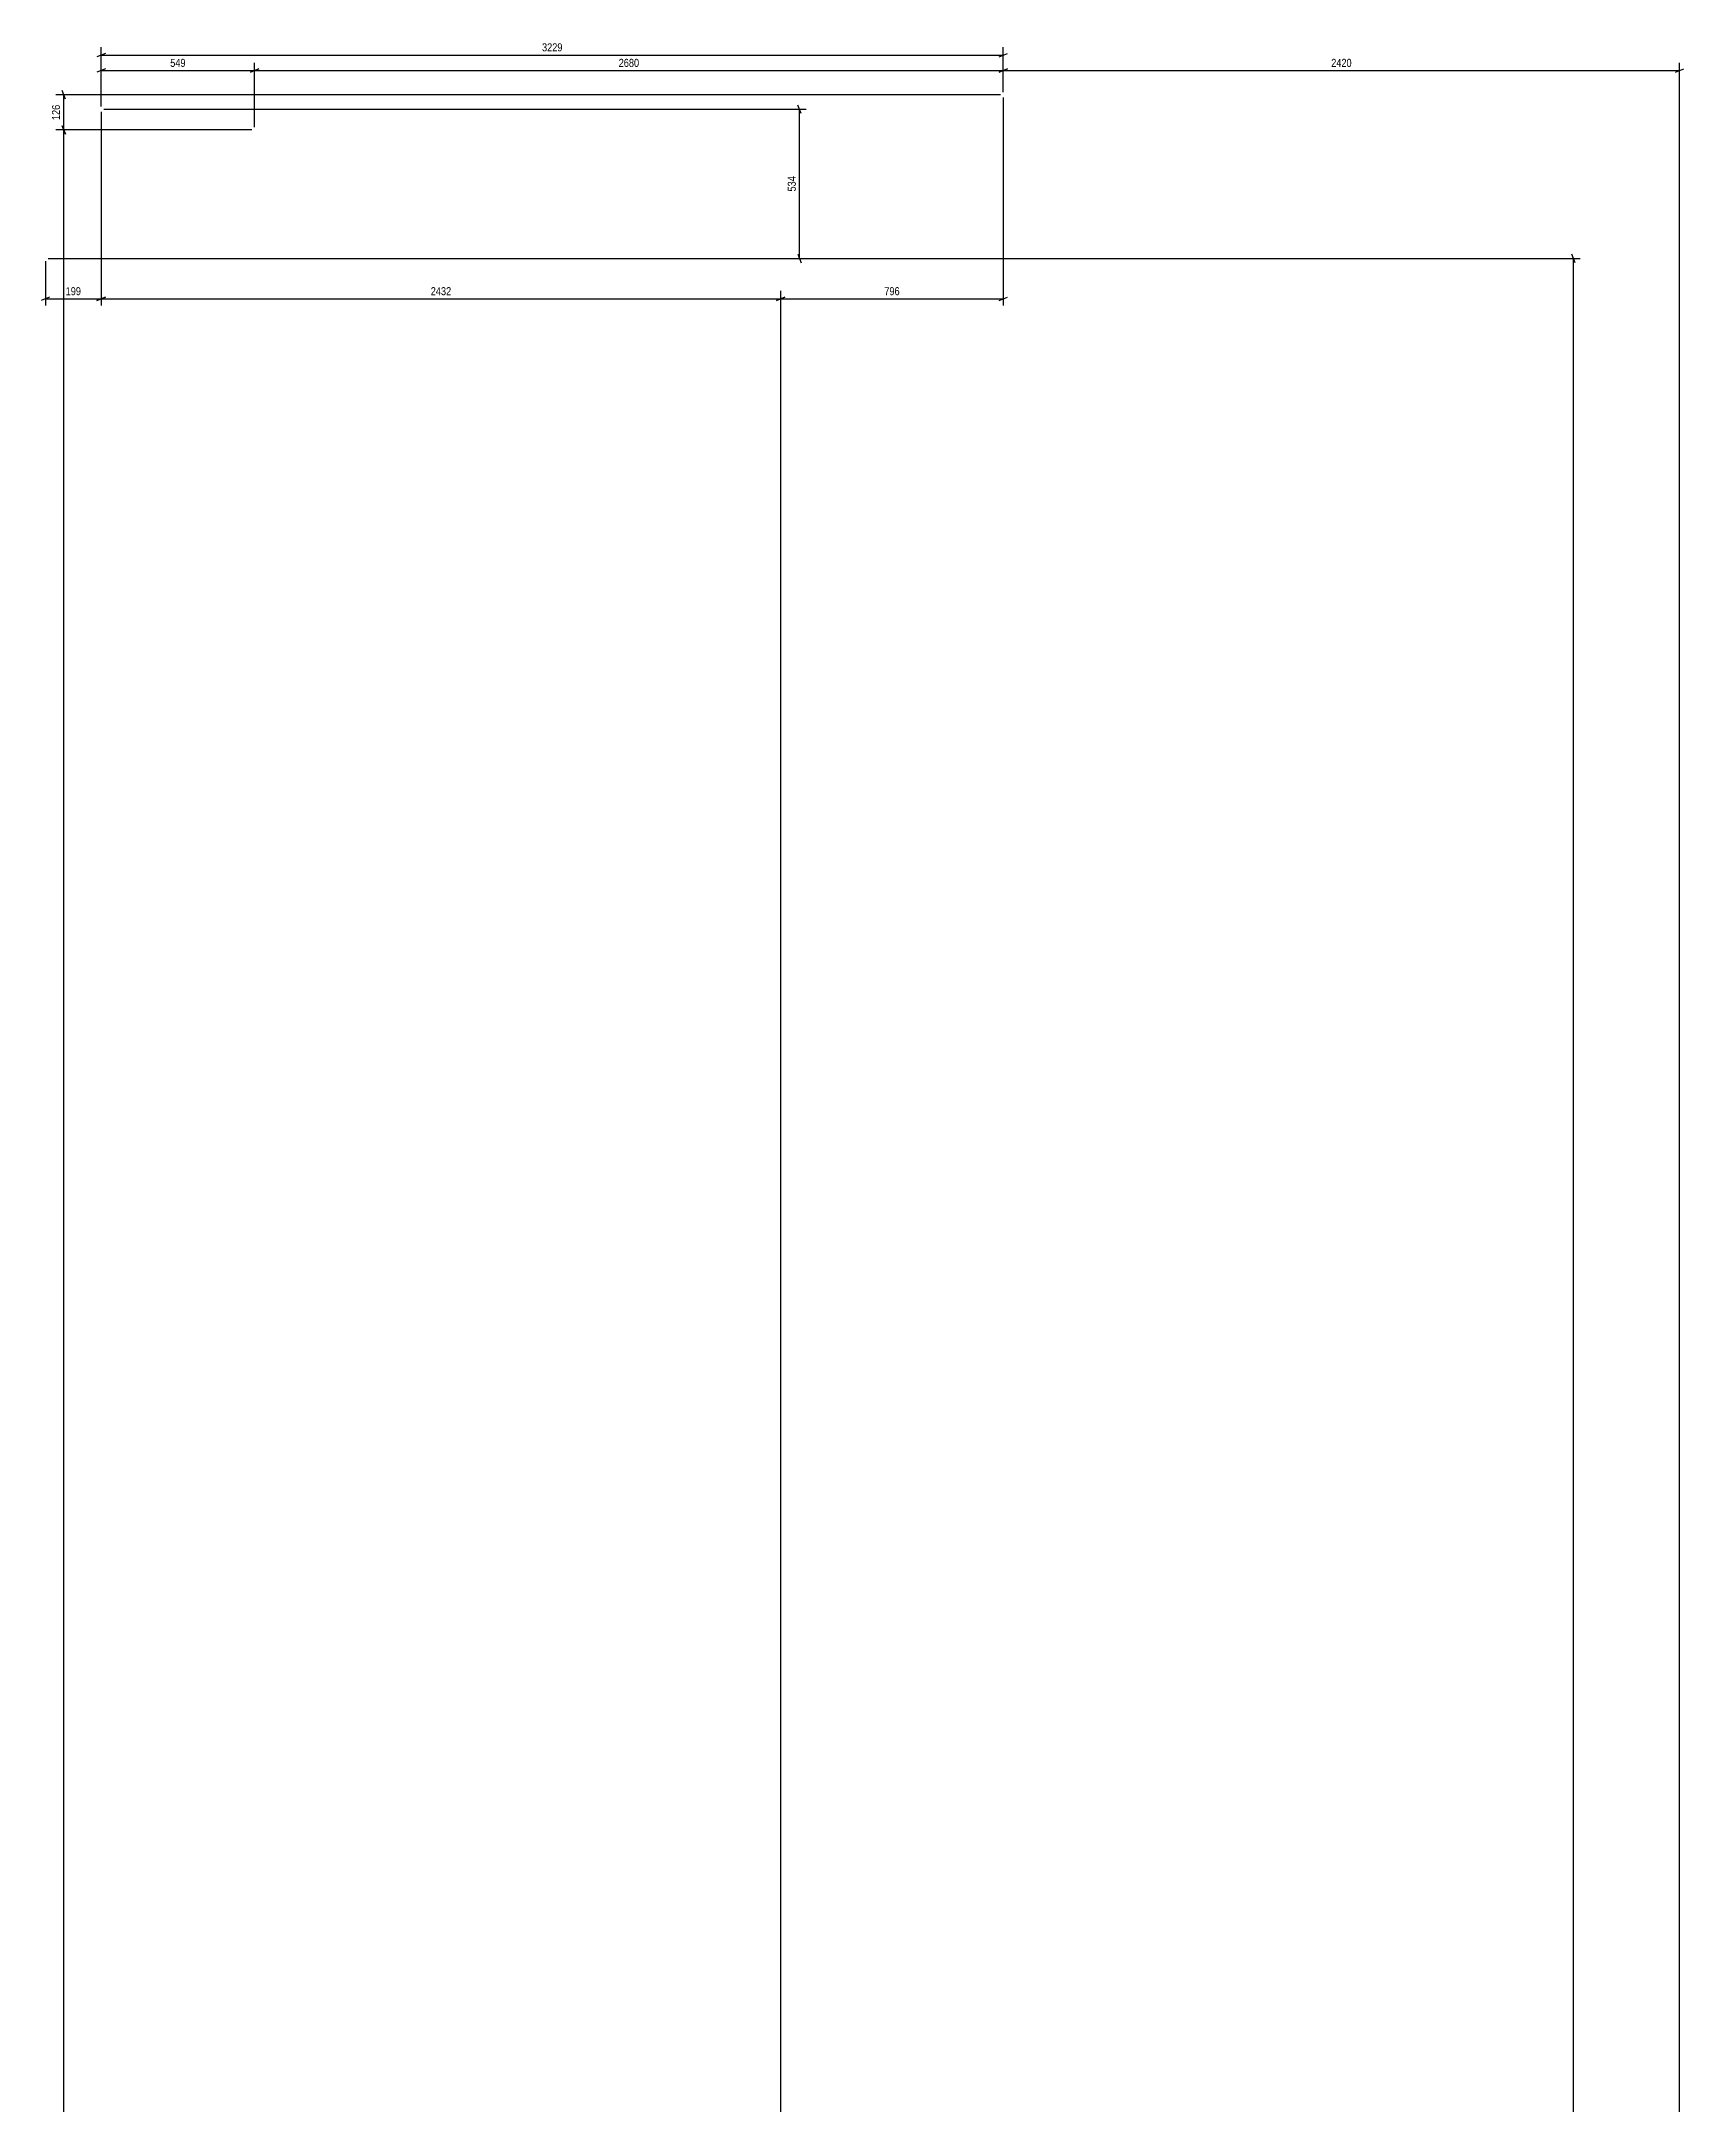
# Model space of a CAD drawing. Header units: millimetres. Extents: x -1326 to 3520, y -114 to 1911.
# Drawn here: x 2922 to 3510, y 1173 to 1911 of the extents above; entities that cross this region are included whole.
import ezdxf

# ---------------------------------------------------------------- set-up
doc = ezdxf.new("R2010")
doc.units = ezdxf.units.MM
doc.styles.add('Arial Narrow', font='ARIALN.TTF', dxfattribs={"height": 0.2})

# ---------------------------------------------------------------- blocks, each defined once
blk = doc.blocks.new('StraightDimension-203763249-3746 - 3714')
at = {"color": 7, "linetype": 'Continuous'}
for p, q in [((2943.45, 1885.86), (2943.45, 1816.56)), ((2923.5, 1832.43), (2923.5, 1816.56)), ((2925, 1819.56), (2922, 1818.36)), ((2923.5, 1818.96), (2943.45, 1818.96)), ((2941.95, 1818.36), (2944.95, 1819.56))]:
    blk.add_line(p, q, dxfattribs=at)
at = {"color": 0}
blk.add_wipeout([(2936.82, 1819.71), (2936.82, 1823.91), (2930.14, 1823.91), (2930.14, 1819.71)], dxfattribs=at)
at = {"color": 3, "style": 'Arial Narrow'}
blk.add_text('199', height=2.863, dxfattribs=at).set_placement((2930.74, 1820.31))
blk = doc.blocks.new('StraightDimension-203763249-3738 - 3714')
at = {"color": 7, "linetype": 'Continuous'}
for p, q in [((3266.31, 1891.01), (3266.31, 1816.56)), ((3188.18, 1819.56), (3185.18, 1818.36)), ((3186.68, 436.85), (3186.68, 1821.81)), ((3186.68, 1818.96), (3266.31, 1818.96)), ((3264.81, 1818.36), (3267.81, 1819.56))]:
    blk.add_line(p, q, dxfattribs=at)
at = {"color": 0}
blk.add_wipeout([(3229.84, 1819.71), (3229.84, 1823.91), (3223.15, 1823.91), (3223.15, 1819.71)], dxfattribs=at)
at = {"color": 3, "style": 'Arial Narrow'}
blk.add_text('796', height=2.863, dxfattribs=at).set_placement((3223.75, 1820.31))
blk = doc.blocks.new('StraightDimension-203763249-3724 - 3714')
at = {"color": 7, "linetype": 'Continuous'}
for p, q in [((3267.81, 1901.26), (3264.81, 1900.06)), ((3266.31, 1893.01), (3266.31, 1903.51)), ((3266.31, 1900.66), (3508.35, 1900.66)), ((3506.85, 1900.06), (3509.85, 1901.26)), ((3508.35, 461.97), (3508.35, 1903.51))]:
    blk.add_line(p, q, dxfattribs=at)
at = {"color": 0}
blk.add_wipeout([(3391.59, 1901.41), (3391.59, 1905.61), (3383.08, 1905.61), (3383.08, 1901.41)], dxfattribs=at)
at = {"color": 3, "style": 'Arial Narrow'}
blk.add_text('2420', height=2.863, dxfattribs=at).set_placement((3383.68, 1902.01))
blk = doc.blocks.new('StraightDimension-203763249-3735 - 3714')
at = {"color": 7, "linetype": 'Continuous'}
for p, q in [((2999.85, 1901.26), (2996.85, 1900.06)), ((2998.35, 1880.43), (2998.35, 1903.51)), ((2998.35, 1900.66), (3266.31, 1900.66)), ((3264.81, 1900.06), (3267.81, 1901.26)), ((3266.31, 1893.01), (3266.31, 1903.51))]:
    blk.add_line(p, q, dxfattribs=at)
at = {"color": 0}
blk.add_wipeout([(3136.59, 1901.41), (3136.59, 1905.61), (3128.07, 1905.61), (3128.07, 1901.41)], dxfattribs=at)
at = {"color": 3, "style": 'Arial Narrow'}
blk.add_text('2680', height=2.863, dxfattribs=at).set_placement((3128.67, 1902.01))
blk = doc.blocks.new('StraightDimension-203763249-3719 - 3714')
at = {"color": 7, "linetype": 'Continuous'}
for p, q in [((2944.95, 1906.82), (2941.95, 1905.62)), ((2943.45, 1887.86), (2943.45, 1909.07)), ((2943.45, 1906.22), (3266.31, 1906.22)), ((3264.81, 1905.62), (3267.81, 1906.82)), ((3266.31, 1893.01), (3266.31, 1909.07))]:
    blk.add_line(p, q, dxfattribs=at)
at = {"color": 0}
blk.add_wipeout([(3109.14, 1906.97), (3109.14, 1911.17), (3100.63, 1911.17), (3100.63, 1906.97)], dxfattribs=at)
at = {"color": 3, "style": 'Arial Narrow'}
blk.add_text('3229', height=2.863, dxfattribs=at).set_placement((3101.23, 1907.57))
blk = doc.blocks.new('StraightDimension-203763249-3736 - 3714')
at = {"color": 7, "linetype": 'Continuous'}
for p, q in [((2944.95, 1901.26), (2941.95, 1900.06)), ((2943.45, 1887.86), (2943.45, 1903.51)), ((2943.45, 1900.66), (2998.35, 1900.66)), ((2996.85, 1900.06), (2999.85, 1901.26)), ((2998.35, 1880.43), (2998.35, 1903.51))]:
    blk.add_line(p, q, dxfattribs=at)
at = {"color": 0}
blk.add_wipeout([(2974.24, 1901.41), (2974.24, 1905.61), (2967.56, 1905.61), (2967.56, 1901.41)], dxfattribs=at)
at = {"color": 3, "style": 'Arial Narrow'}
blk.add_text('549', height=2.863, dxfattribs=at).set_placement((2968.16, 1902.01))
blk = doc.blocks.new('StraightDimension-203763249-3742 - 3714')
at = {"color": 7, "linetype": 'Continuous'}
for p, q in [((2943.45, 1885.86), (2943.45, 1816.56)), ((2944.95, 1819.56), (2941.95, 1818.36)), ((2943.45, 1818.96), (3186.68, 1818.96)), ((3185.18, 1818.36), (3188.18, 1819.56)), ((3186.68, 436.85), (3186.68, 1821.81))]:
    blk.add_line(p, q, dxfattribs=at)
at = {"color": 0}
blk.add_wipeout([(3069.32, 1819.71), (3069.32, 1823.91), (3060.81, 1823.91), (3060.81, 1819.71)], dxfattribs=at)
at = {"color": 3, "style": 'Arial Narrow'}
blk.add_text('2432', height=2.863, dxfattribs=at).set_placement((3061.41, 1820.31))
blk = doc.blocks.new('StraightDimension-203763249-3748 - 3714')
at = {"color": 7, "linetype": 'Continuous'}
for p, q in [((2944.45, 1886.86), (3195.79, 1886.86)), ((3193.99, 1885.36), (3192.79, 1888.36)), ((3193.39, 1833.43), (3193.39, 1886.86)), ((2924.5, 1833.43), (3195.79, 1833.43)), ((3192.79, 1834.93), (3193.99, 1831.93))]:
    blk.add_line(p, q, dxfattribs=at)
at = {"color": 0}
blk.add_wipeout([(3192.64, 1863.49), (3188.44, 1863.49), (3188.44, 1856.81), (3192.64, 1856.81)], dxfattribs=at)
at = {"color": 3, "style": 'Arial Narrow'}
blk.add_text('534', height=2.863, rotation=90.00021, dxfattribs=at).set_placement((3192.04, 1857.41))
blk = doc.blocks.new('StraightDimension-203763249-3759 - 3714')
at = {"color": 7, "linetype": 'Continuous'}
for p, q in [((2924.5, 1833.43), (3472.83, 1833.43)), ((3471.03, 1831.93), (3469.83, 1834.93)), ((3470.43, 460.97), (3470.43, 1833.43)), ((3507.35, 460.97), (3467.58, 460.97)), ((3469.83, 462.47), (3471.03, 459.47))]:
    blk.add_line(p, q, dxfattribs=at)
at = {"color": 0}
blk.add_wipeout([(3469.68, 1152.37), (3465.48, 1152.37), (3465.48, 1142.03), (3469.68, 1142.03)], dxfattribs=at)
at = {"color": 3, "style": 'Arial Narrow'}
blk.add_text('13725', height=2.863, rotation=90.00021, dxfattribs=at).set_placement((3469.08, 1142.63))
blk = doc.blocks.new('StraightDimension-203763249-3781 - 3714')
at = {"color": 7, "linetype": 'Continuous'}
for p, q in [((3265.31, 1892.01), (2927.21, 1892.01)), ((2930.66, 1890.51), (2929.46, 1893.51)), ((2930.06, 1879.43), (2930.06, 1892.01)), ((2997.35, 1879.43), (2927.21, 1879.43)), ((2929.46, 1880.93), (2930.66, 1877.93))]:
    blk.add_line(p, q, dxfattribs=at)
at = {"color": 0}
blk.add_wipeout([(2929.31, 1889.06), (2925.11, 1889.06), (2925.11, 1882.37), (2929.31, 1882.37)], dxfattribs=at)
at = {"color": 3, "style": 'Arial Narrow'}
blk.add_text('126', height=2.863, rotation=90.00021, dxfattribs=at).set_placement((2928.71, 1882.97))
blk = doc.blocks.new('StraightDimension-203763249-3792 - 3714')
at = {"color": 7, "linetype": 'Continuous'}
for p, q in [((2997.35, 1879.43), (2927.21, 1879.43)), ((2930.66, 1877.93), (2929.46, 1880.93)), ((2930.06, 435.85), (2930.06, 1879.43)), ((3185.68, 435.85), (2927.21, 435.85)), ((2929.46, 437.35), (2930.66, 434.35))]:
    blk.add_line(p, q, dxfattribs=at)
at = {"color": 0}
blk.add_wipeout([(2929.31, 1162.81), (2925.11, 1162.81), (2925.11, 1152.47), (2929.31, 1152.47)], dxfattribs=at)
at = {"color": 3, "style": 'Arial Narrow'}
blk.add_text('14436', height=2.863, rotation=90.00021, dxfattribs=at).set_placement((2928.71, 1153.07))

msp = doc.modelspace()

# ---------------------------------------------------------------- block references
for name in ['StraightDimension-203763249-3738 - 3714', 'StraightDimension-203763249-3746 - 3714']:
    msp.add_blockref(name, (0, 0))

# ---------------------------------------------------------------- next in the draw order: block references
msp.add_blockref('StraightDimension-203763249-3724 - 3714', (0, 0))

# ---------------------------------------------------------------- next in the draw order: block references
msp.add_blockref('StraightDimension-203763249-3735 - 3714', (0, 0))

# ---------------------------------------------------------------- next in the draw order: block references
msp.add_blockref('StraightDimension-203763249-3719 - 3714', (0, 0))

# ---------------------------------------------------------------- next in the draw order: block references
msp.add_blockref('StraightDimension-203763249-3736 - 3714', (0, 0))

# ---------------------------------------------------------------- next in the draw order: block references
msp.add_blockref('StraightDimension-203763249-3742 - 3714', (0, 0))

# ---------------------------------------------------------------- next in the draw order: block references
msp.add_blockref('StraightDimension-203763249-3748 - 3714', (0, 0))

# ---------------------------------------------------------------- next in the draw order: block references
for name in ['StraightDimension-203763249-3781 - 3714', 'StraightDimension-203763249-3759 - 3714']:
    msp.add_blockref(name, (0, 0))

# ---------------------------------------------------------------- next in the draw order: block references
msp.add_blockref('StraightDimension-203763249-3792 - 3714', (0, 0))

doc.saveas('drawing.dxf')
